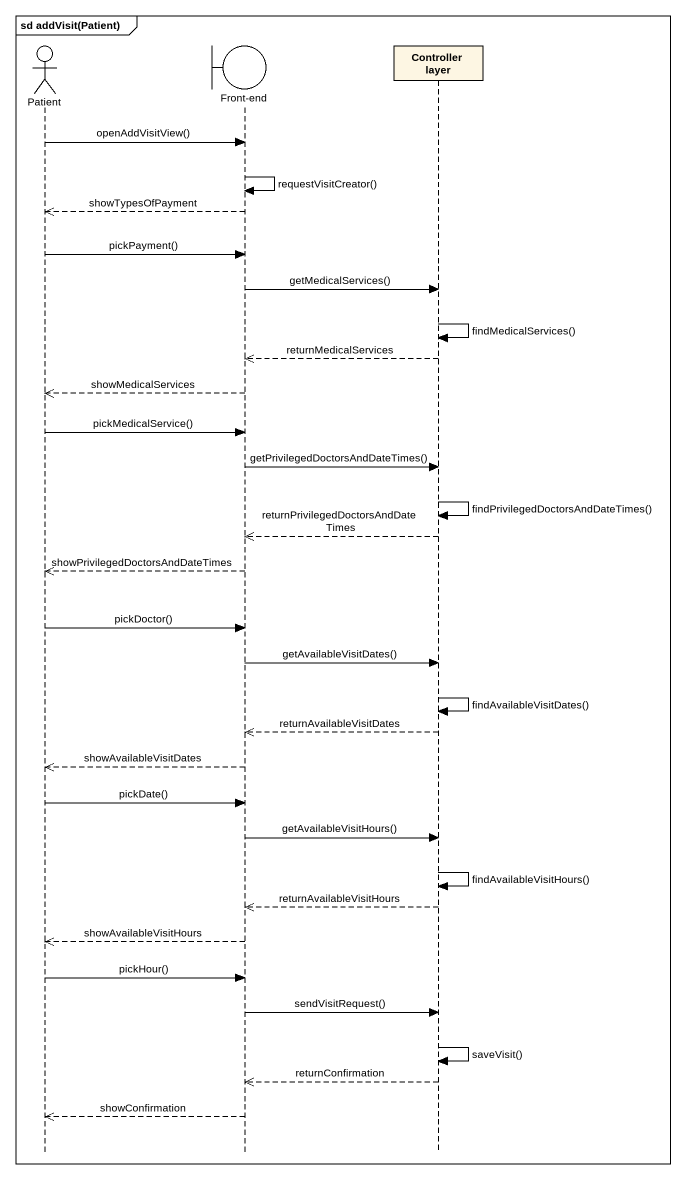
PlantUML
@startuml
mainframe sd addVisit(Patient)
hide footbox
actor Patient
boundary "Front-end" as Front_end
participant "Controller layer" as Controller_layer

Patient -> Front_end : openAddVisitView()
Front_end -> Front_end : requestVisitCreator()
Front_end -->> Patient : showTypesOfPayment
Patient -> Front_end : pickPayment()
Front_end -> Controller_layer : getMedicalServices()
Controller_layer -> Controller_layer : findMedicalServices()
Controller_layer -->> Front_end : returnMedicalServices
Front_end -->> Patient : showMedicalServices
Patient -> Front_end : pickMedicalService()
Front_end -> Controller_layer : getPrivilegedDoctorsAndDateTimes()
Controller_layer -> Controller_layer : findPrivilegedDoctorsAndDateTimes()
Controller_layer -->> Front_end : returnPrivilegedDoctorsAndDateTimes
Front_end -->> Patient : showPrivilegedDoctorsAndDateTimes
Patient -> Front_end : pickDoctor()
Front_end -> Controller_layer : getAvailableVisitDates()
Controller_layer -> Controller_layer : findAvailableVisitDates()
Controller_layer -->> Front_end : returnAvailableVisitDates
Front_end -->> Patient : showAvailableVisitDates
Patient -> Front_end : pickDate()
Front_end -> Controller_layer : getAvailableVisitHours()
Controller_layer -> Controller_layer : findAvailableVisitHours()
Controller_layer -->> Front_end : returnAvailableVisitHours
Front_end -->> Patient : showAvailableVisitHours
Patient -> Front_end : pickHour()
Front_end -> Controller_layer : sendVisitRequest()
Controller_layer -> Controller_layer : saveVisit()
Controller_layer -->> Front_end : returnConfirmation
Front_end -->> Patient : showConfirmation
@enduml
